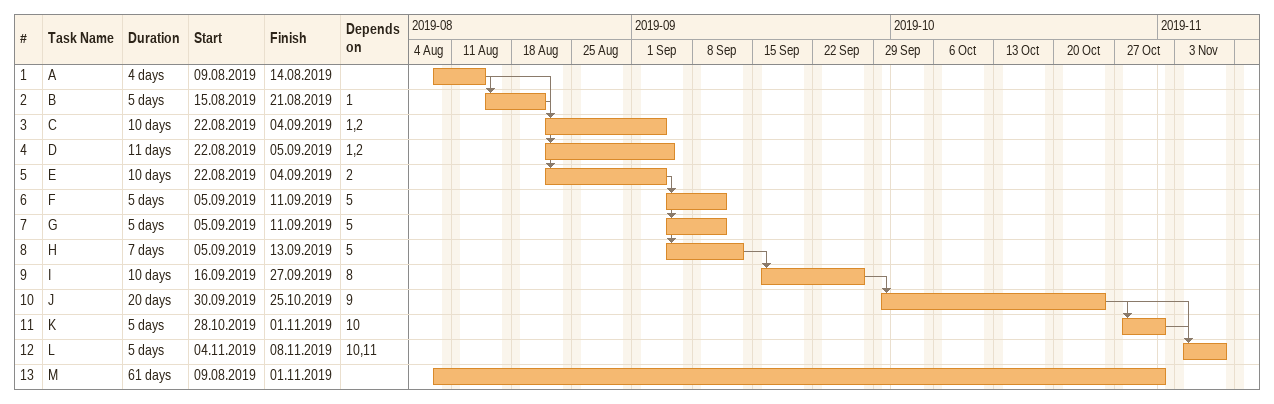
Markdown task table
| ID | Task | Duration | Start | Finish | Predecessors |
|---|---|---|---|---|---|
| 1 | A | 4d | 2019-08-09 | 2019-08-14 |  |
| 2 | B | 5d | 2019-08-15 | 2019-08-21 | 1 |
| 3 | C | 10d | 2019-08-22 | 2019-09-04 | 1, 2 |
| 4 | D | 11d | 2019-08-22 | 2019-09-05 | 1, 2 |
| 5 | E | 10d | 2019-08-22 | 2019-09-04 | 2 |
| 6 | F | 5d | 2019-09-05 | 2019-09-11 | 5 |
| 7 | G | 5d | 2019-09-05 | 2019-09-11 | 5 |
| 8 | H | 7d | 2019-09-05 | 2019-09-13 | 5 |
| 9 | I | 10d | 2019-09-16 | 2019-09-27 | 8 |
| 10 | J | 20d | 2019-09-30 | 2019-10-25 | 9 |
| 11 | K | 5d | 2019-10-28 | 2019-11-01 | 10 |
| 12 | L | 5d | 2019-11-04 | 2019-11-08 | 10, 11 |
| 13 | M | 61d | 2019-08-09 | 2019-11-01 |  |
